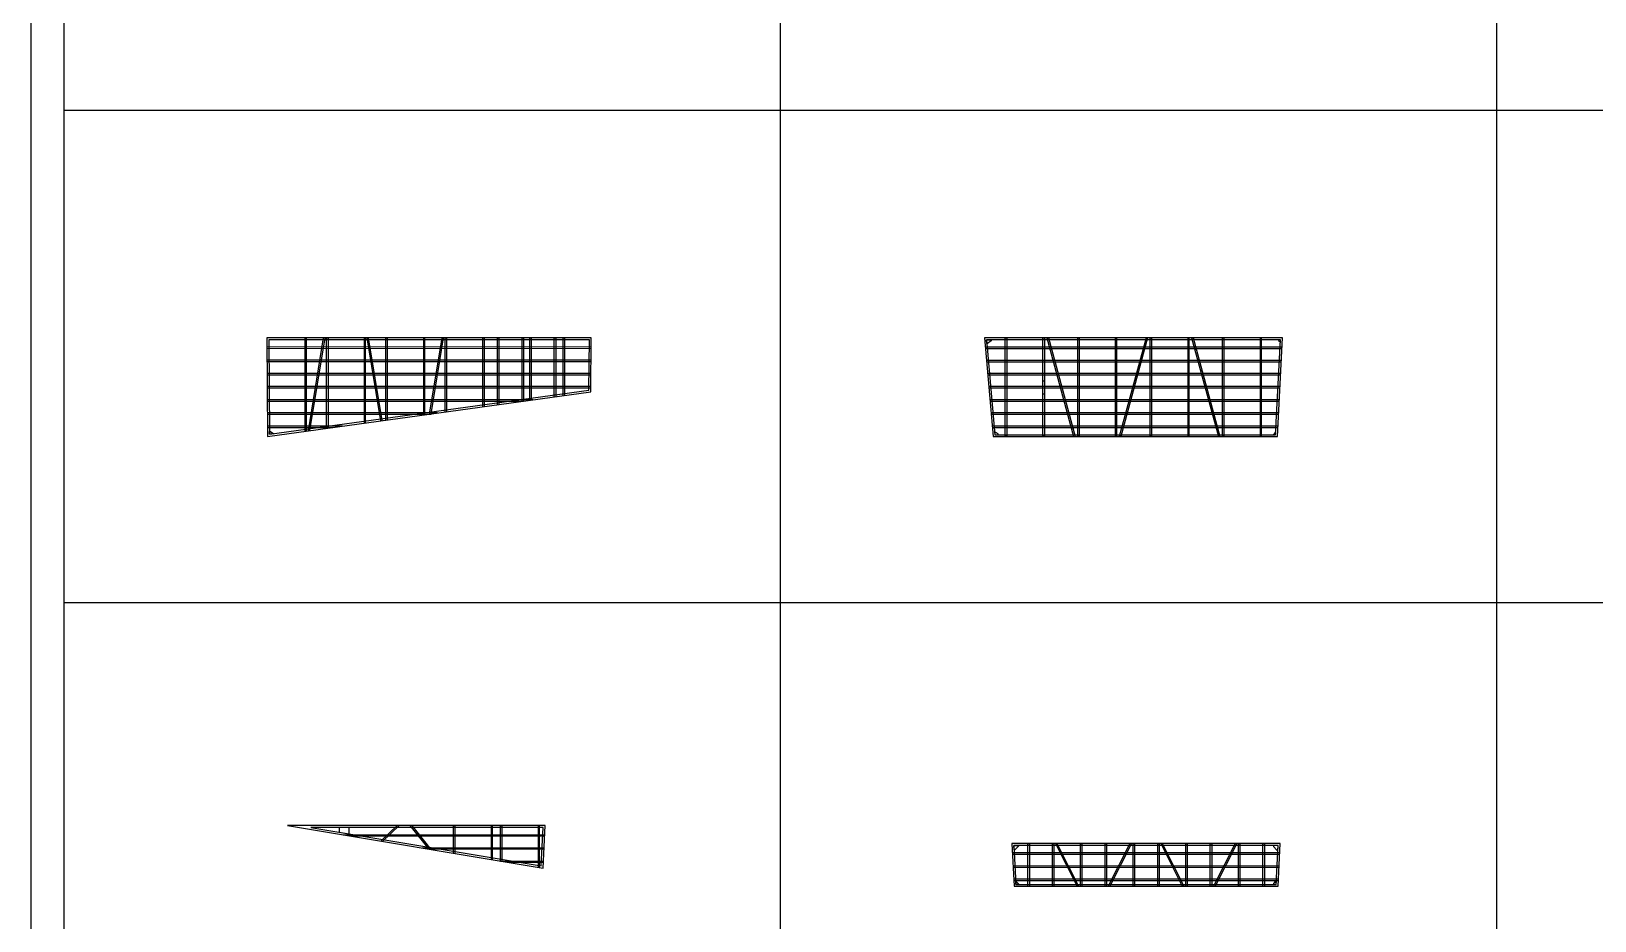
# Model space of a CAD drawing. Extents: x 1254079 to 1500931, y -102737 to 142253.
# Drawn here: x 1283444 to 1330956, y -51972 to -24926 of the extents above; entities that cross this region are included whole.
import ezdxf

# ---------------------------------------------------------------- set-up
doc = ezdxf.new("R2010")
doc.units = 0
doc.header["$LTSCALE"] = 1000
doc.header["$MEASUREMENT"] = 0
for name, color, linetype in [('DIM_MODI', 6, 'Continuous'), ('DOTE', 1, 'Continuous'), ('PUB_DIM', 3, 'Continuous'), ('W-STEEL_FRAME钢架', 3, 'Continuous'), ('W-STEEL_KEEL钢龙骨', 5, 'Continuous'), ('特殊段命名', 221, 'Continuous'), ('钢架', 90, 'Continuous')]:
    doc.layers.add(name, color=color, linetype=linetype)

msp = doc.modelspace()

# ---------------------------------------------------------------- linework, layer by layer
at = {"layer": 'DIM_MODI'}
for points in [[(1284443.8, -27325), (1371490.4, -27325)], [(1284443.8, -42297.8), (1371490.4, -42297.8)]]:
    msp.add_lwpolyline(points, dxfattribs=at)
at = {"layer": 'DOTE'}
for points in [[(1312474.8, -34310), (1312613.4, -34310), (1312613.4, -34339.6), (1312505.5, -34419.9), (1312484.3, -34419.9)], [(1321402.5, -34310), (1321346.9, -34310), (1321346.9, -34325.3), (1321387.7, -34360.6), (1321400, -34361.2)], [(1290680.8, -37097.3), (1290716.8, -37097.3), (1290810.7, -37161.9), (1290681.4, -37179.7)], [(1312723.7, -37194), (1312827, -37194), (1312827, -37170.2), (1312736.6, -37119.7), (1312717.2, -37119.4)], [(1321262.1, -37122.4), (1321245.8, -37122.4), (1321189.6, -37182.8), (1321189.6, -37194), (1321258.5, -37194)], [(1292801.8, -49134.7), (1292803.1, -49279.4), (1293105.2, -49329.8), (1293105.2, -49134.7)], [(1313307.3, -49684.2), (1313443.5, -49684.2), (1313443.5, -49708.1), (1313338.5, -49810.8), (1313313.7, -49810.8)], [(1321337.9, -49684.1), (1321192.5, -49684.1), (1321192.5, -49711.6), (1321298.5, -49822.8), (1321331.1, -49822.8)], [(1313366.7, -50865.1), (1313362.2, -50775.4), (1313378.9, -50775.4), (1313446.4, -50853.7), (1313446.4, -50865.1)], [(1321280.2, -50865.1), (1321284.9, -50768.4), (1321259, -50768.4), (1321198.9, -50839.9), (1321198.9, -50865.1)]]:
    msp.add_lwpolyline(points, close=True, dxfattribs=at)
at = {"layer": 'PUB_DIM'}
for p, q in [((1314200.5, -35552), (1314214.5, -35552)), ((1314207.5, -35545), (1314207.5, -35559)), ((1314200.5, -35952), (1314214.5, -35952)), ((1314207.5, -35945), (1314207.5, -35959))]:
    msp.add_line(p, q, dxfattribs=at)
at = {"layer": 'W-STEEL_FRAME钢架'}
for p, q in [((1297614.5, -36279.8), (1297614.5, -34252)), ((1297657.5, -34252), (1297657.5, -36273.8)), ((1298357.5, -36177.1), (1298357.5, -34252)), ((1298400.5, -34252), (1298400.5, -36171.1)), ((1298594.5, -36144.3), (1298594.5, -34252)), ((1298637.5, -34252), (1298637.5, -36138.4)), ((1299337.5, -36041.6), (1299337.5, -34252)), ((1299380.5, -34252), (1299380.5, -36035.6)), ((1299607.3, -36004.3), (1299607.3, -34252)), ((1299650.3, -34252), (1299650.3, -35998.3)), ((1314307.3, -34252), (1315121.3, -37252)), ((1314353.7, -34252), (1315167.7, -37252)), ((1317321.3, -34252), (1316507.3, -37252)), ((1317367.7, -34252), (1316553.7, -37252)), ((1318707.3, -34252), (1319521.3, -37252)), ((1318753.7, -34252), (1319567.7, -37252)), ((1313731.8, -50923.1), (1313731.8, -49626.2)), ((1313774.8, -49626.2), (1313774.8, -50923.1)), ((1314474.8, -50923.1), (1314474.8, -49626.2)), ((1314517.8, -49626.2), (1314517.8, -50923.1)), ((1315331.8, -50923.1), (1315331.8, -49626.2)), ((1315374.8, -49626.2), (1315374.8, -50923.1)), ((1316074.8, -50923.1), (1316074.8, -49626.2)), ((1316117.8, -49626.2), (1316117.8, -50923.1)), ((1316931.8, -50923.1), (1316931.8, -49626.2)), ((1316974.8, -49626.2), (1316974.8, -50923.1)), ((1317674.8, -50923.1), (1317674.8, -49626.2)), ((1317717.8, -49626.2), (1317717.8, -50923.1)), ((1318531.8, -50923.1), (1318531.8, -49626.2)), ((1318574.8, -49626.2), (1318574.8, -50923.1)), ((1319274.8, -50923.1), (1319274.8, -49626.2)), ((1319317.8, -49626.2), (1319317.8, -50923.1)), ((1320131.8, -50923.1), (1320131.8, -49626.2)), ((1320174.8, -49626.2), (1320174.8, -50923.1)), ((1320874.8, -50923.1), (1320874.8, -49626.2)), ((1320917.8, -49626.2), (1320917.8, -50923.1))]:
    msp.add_line(p, q, dxfattribs=at)
for points in [[(1291805.3, -37082.9), (1291805.3, -34252), (1291762.3, -34252), (1291762.3, -37088.9)], [(1292419.3, -36998), (1292419.3, -34252), (1292462.3, -34252), (1292462.3, -36992.1)], [(1293605.3, -36834.1), (1293605.3, -34252), (1293562.3, -34252), (1293562.3, -36840)], [(1294219.3, -36749.2), (1294219.3, -34252), (1294262.3, -34252), (1294262.3, -36743.2)], [(1295405.3, -36585.2), (1295405.3, -34252), (1295362.3, -34252), (1295362.3, -36591.2)], [(1296019.3, -36500.3), (1296019.3, -34252), (1296062.3, -34252), (1296062.3, -36494.4)], [(1297162.3, -36342.3), (1297162.3, -34252), (1297205.3, -34252), (1297205.3, -36336.4)], [(1296276.1, -49917.4), (1296276.1, -49076.7), (1296319.1, -49076.7), (1296319.1, -49924.6)], [(1297463, -50115.4), (1297462.1, -49076.7), (1297419.1, -49076.7), (1297420, -50108.2)], [(1297704, -50155.6), (1297704, -49076.7), (1297747, -49076.7), (1297747, -50162.8)], [(1298891.1, -50353.6), (1298890, -49076.7), (1298847, -49076.7), (1298848.1, -50346.4)]]:
    msp.add_lwpolyline(points, dxfattribs=at)
for points in [[(1313044.5, -34252), (1313087.5, -34252), (1313087.5, -37252), (1313044.5, -37252)], [(1314187.5, -34252), (1314230.5, -34252), (1314230.5, -37252), (1314187.5, -37252)], [(1315244.5, -34252), (1315287.5, -34252), (1315287.5, -37252), (1315244.5, -37252)], [(1316430.5, -34252), (1316387.5, -34252), (1316387.5, -37252), (1316430.5, -37252)], [(1317444.5, -34252), (1317487.5, -34252), (1317487.5, -37252), (1317444.5, -37252)], [(1318630.5, -34252), (1318587.5, -34252), (1318587.5, -37252), (1318630.5, -37252)], [(1319644.5, -34252), (1319687.5, -34252), (1319687.5, -37252), (1319644.5, -37252)], [(1320830.5, -34252), (1320787.5, -34252), (1320787.5, -37252), (1320830.5, -37252)]]:
    msp.add_lwpolyline(points, close=True, dxfattribs=at)
at = {"layer": 'W-STEEL_KEEL钢龙骨'}
for p, q in [((1300459.8, -34530.8), (1290602.9, -34523.9)), ((1290603.2, -34563.9), (1300459.5, -34570.8)), ((1321449.5, -34532.3), (1312435.8, -34532.4)), ((1312439.2, -34572.4), (1321447.5, -34572.3)), ((1300456.8, -34930.2), (1290606, -34923.7)), ((1290606.3, -34963.7), (1300456.5, -34970.2)), ((1321429.5, -34932.8), (1312470.4, -34933.7)), ((1312473.8, -34973.7), (1321427.5, -34972.8)), ((1300453.7, -35332.7), (1290609.2, -35333.6)), ((1290609.5, -35373.6), (1300453.3, -35372.7)), ((1321409.6, -35331.9), (1312504.8, -35332.1)), ((1312508.2, -35372.1), (1321407.6, -35371.9)), ((1300450.6, -35732), (1290612.2, -35732)), ((1290612.3, -35772), (1300450.3, -35772)), ((1321389.6, -35732.2), (1312539.3, -35732.1)), ((1312542.7, -35772.1), (1321387.6, -35772.2)), ((1298688.5, -36131.3), (1290612.3, -36130.1)), ((1290615.6, -36170.1), (1298399.5, -36171.3)), ((1295787.4, -36532.4), (1290618.4, -36532.7)), ((1290618.7, -36572.7), (1295497.9, -36572.4)), ((1295548.4, -36572.4), (1295592, -36572.4)), ((1321369.7, -36131.8), (1312573.8, -36132.2)), ((1312577.3, -36172.2), (1321367.7, -36171.8)), ((1321349.7, -36532.2), (1312608.4, -36532.4)), ((1312611.8, -36572.4), (1321347.7, -36572.2)), ((1292900, -36931.6), (1290621.5, -36930.7)), ((1290621.8, -36970.7), (1292611.4, -36971.5)), ((1321329.7, -36932), (1312642.9, -36932.2)), ((1312646.3, -36972.2), (1321327.7, -36972)), ((1292925.6, -49358.7), (1299046.2, -49358.7)), ((1299044.2, -49398.7), (1293165.4, -49398.7)), ((1295324.1, -49758.7), (1299026.3, -49758.7)), ((1299024.3, -49798.7), (1295564, -49798.7)), ((1297706.4, -50156), (1299006.4, -50155.8)), ((1299004.5, -50195.8), (1297946, -50196)), ((1321385.1, -49906.5), (1313260.4, -49906.5)), ((1313262.4, -49946.5), (1321383.1, -49946.5)), ((1321365.5, -50307), (1313280.6, -50307.9)), ((1313282.6, -50347.9), (1321363.6, -50347)), ((1321346, -50706), (1313300.7, -50706.3)), ((1313302.7, -50746.3), (1321344, -50746))]:
    msp.add_line(p, q, dxfattribs=at)
at = {"layer": '特殊段命名'}
for points in [[(1283443.8, 1620.5), (1372490.4, 1620.5), (1372490.4, -88861.8), (1283443.8, -88861.8)], [(1284443.8, 620.5), (1371490.4, 620.5), (1371490.4, -87216.1), (1284443.8, -87216.1)]]:
    msp.add_lwpolyline(points, close=True, dxfattribs=at)
for points in [[(1306205.5, 620.5), (1306205.5, -87216.1)], [(1327967.1, 620.5), (1327967.1, -87216.1)]]:
    msp.add_lwpolyline(points, dxfattribs=at)
at = {"layer": '钢架'}
for points in [[(1290600.8, -34252), (1290623.9, -37246.2), (1300449.4, -35887.9), (1300462, -34252)], [(1290659.3, -34310), (1290681.4, -37179.7), (1300391.8, -35837.3), (1300403.6, -34310)], [(1312411.6, -34252), (1312670.5, -37252), (1321313.7, -37252), (1321463.5, -34252)], [(1312474.8, -34310), (1312723.7, -37194), (1321258.5, -37194), (1321402.5, -34310)], [(1291234.8, -49076.7), (1298995.7, -50371), (1299060.3, -49076.7)], [(1291935.1, -49134.7), (1298941, -50303.1), (1298999.4, -49134.7)], [(1313246.3, -49626.2), (1313311.6, -50923.1), (1321335.4, -50923.1), (1321398.8, -49626.1)], [(1313307.3, -49684.2), (1313366.7, -50865.1), (1321280.2, -50865.1), (1321337.9, -49684.1)]]:
    msp.add_lwpolyline(points, close=True, dxfattribs=at)
for points in [[(1291866.1, -37074.5), (1292329, -34252)], [(1291910.7, -37068.3), (1292372.6, -34252)], [(1294065, -36770.5), (1293652, -34252)], [(1294107.6, -36764.6), (1293695.6, -34252)], [(1295549.6, -36565.3), (1295929, -34252)], [(1295594.2, -36559.1), (1295972.6, -34252)], [(1297614.5, -34252), (1297657.5, -34252)], [(1298357.5, -34252), (1298400.5, -34252)], [(1298594.5, -34252), (1298637.5, -34252)], [(1299337.5, -34252), (1299380.5, -34252)], [(1299607.3, -34252), (1299650.3, -34252)], [(1294062.7, -49548.3), (1294559.4, -49076.7)], [(1294115.9, -49557.2), (1294621.9, -49076.7)], [(1294949.4, -49076.7), (1295521.6, -49791.6)], [(1295004.4, -49076.7), (1295585.1, -49802.2)], [(1313731.8, -49626.2), (1313774.8, -49626.2)], [(1314474.8, -49626.2), (1314517.8, -49626.2)], [(1314565.6, -49626.2), (1315223.7, -50923.1)], [(1314613.8, -49626.2), (1315271.9, -50923.1)], [(1315331.8, -49626.2), (1315374.8, -49626.2)], [(1316074.8, -49626.2), (1316117.8, -49626.2)], [(1316831.3, -49626.2), (1316173.2, -50923.1)], [(1316879.5, -49626.2), (1316221.4, -50923.1)], [(1316931.8, -49626.2), (1316974.8, -49626.2)], [(1317674.8, -49626.2), (1317717.8, -49626.2)], [(1317765.6, -49626.2), (1318423.7, -50923.1)], [(1317813.8, -49626.2), (1318471.9, -50923.1)], [(1318531.8, -49626.2), (1318574.8, -49626.2)], [(1319274.8, -49626.2), (1319317.8, -49626.2)], [(1320031.3, -49626.2), (1319373.2, -50923.1)], [(1320079.5, -49626.2), (1319421.4, -50923.1)], [(1320131.8, -49626.2), (1320174.8, -49626.2)], [(1320874.8, -49626.2), (1320917.8, -49626.2)]]:
    msp.add_lwpolyline(points, dxfattribs=at)

doc.saveas('drawing.dxf')
